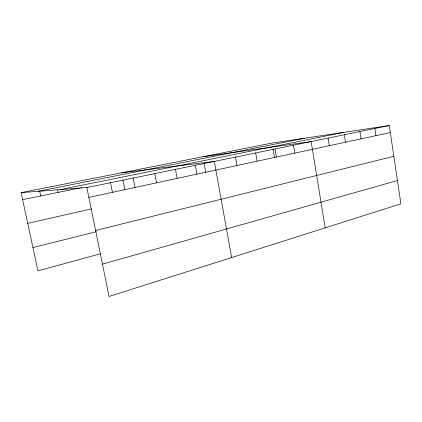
<?xml version="1.0" encoding="UTF-8"?>
<svg xmlns="http://www.w3.org/2000/svg" width="422" height="422" viewBox="0 0 422 422"><rect width="100%" height="100%" fill="white"/><g stroke="black" fill="none" stroke-linecap="round" stroke-linejoin="round"><path stroke-width="0.63" d="M102.467 264.151L397.434 180.521M100.784 253.701L37.969 270.84L21.1 192.632L271.99 143.1L389.269 125.54L400.9 203.842L109.05 296.46L86.853 187.563L21.1 192.632M32.948 247.545L96.3 231.699M95.599 230.47L393.837 156.288M27.725 223.343L91.648 208.848M88.852 197.38L390.313 132.566M22.614 199.648L79.521 188.033M80.781 187.779L82.042 187.521M86.853 187.563L389.269 125.54M60.029 189.631L343.877 132.339M38.223 191.314L304.542 138.226M202.898 156.741L311.146 141.56L325.188 227.869M121.541 172.804L214.307 161.42L231.646 257.557M39.621 190.939L40.686 195.961M57.661 189.921L58.178 192.39M110.527 182.705L112.442 192.311M122.929 179.835L124.812 189.394M133.146 178.068L134.982 187.463M154.768 173.632L156.53 182.832M175.468 169.386L177.156 178.395M204.084 163.256L205.794 172.614M195.291 165.324L196.916 174.149M235.487 157.079L236.979 165.535M255.695 152.933L257.125 161.199M275.007 148.971L276.373 157.063M273.023 149.182L274.49 157.812M293.469 145.189L294.783 153.102M328.079 138.089L329.292 145.685M344.32 134.76L345.486 142.203M359.908 131.564L361.026 138.859M374.878 128.494L375.96 135.652"/></g></svg>
